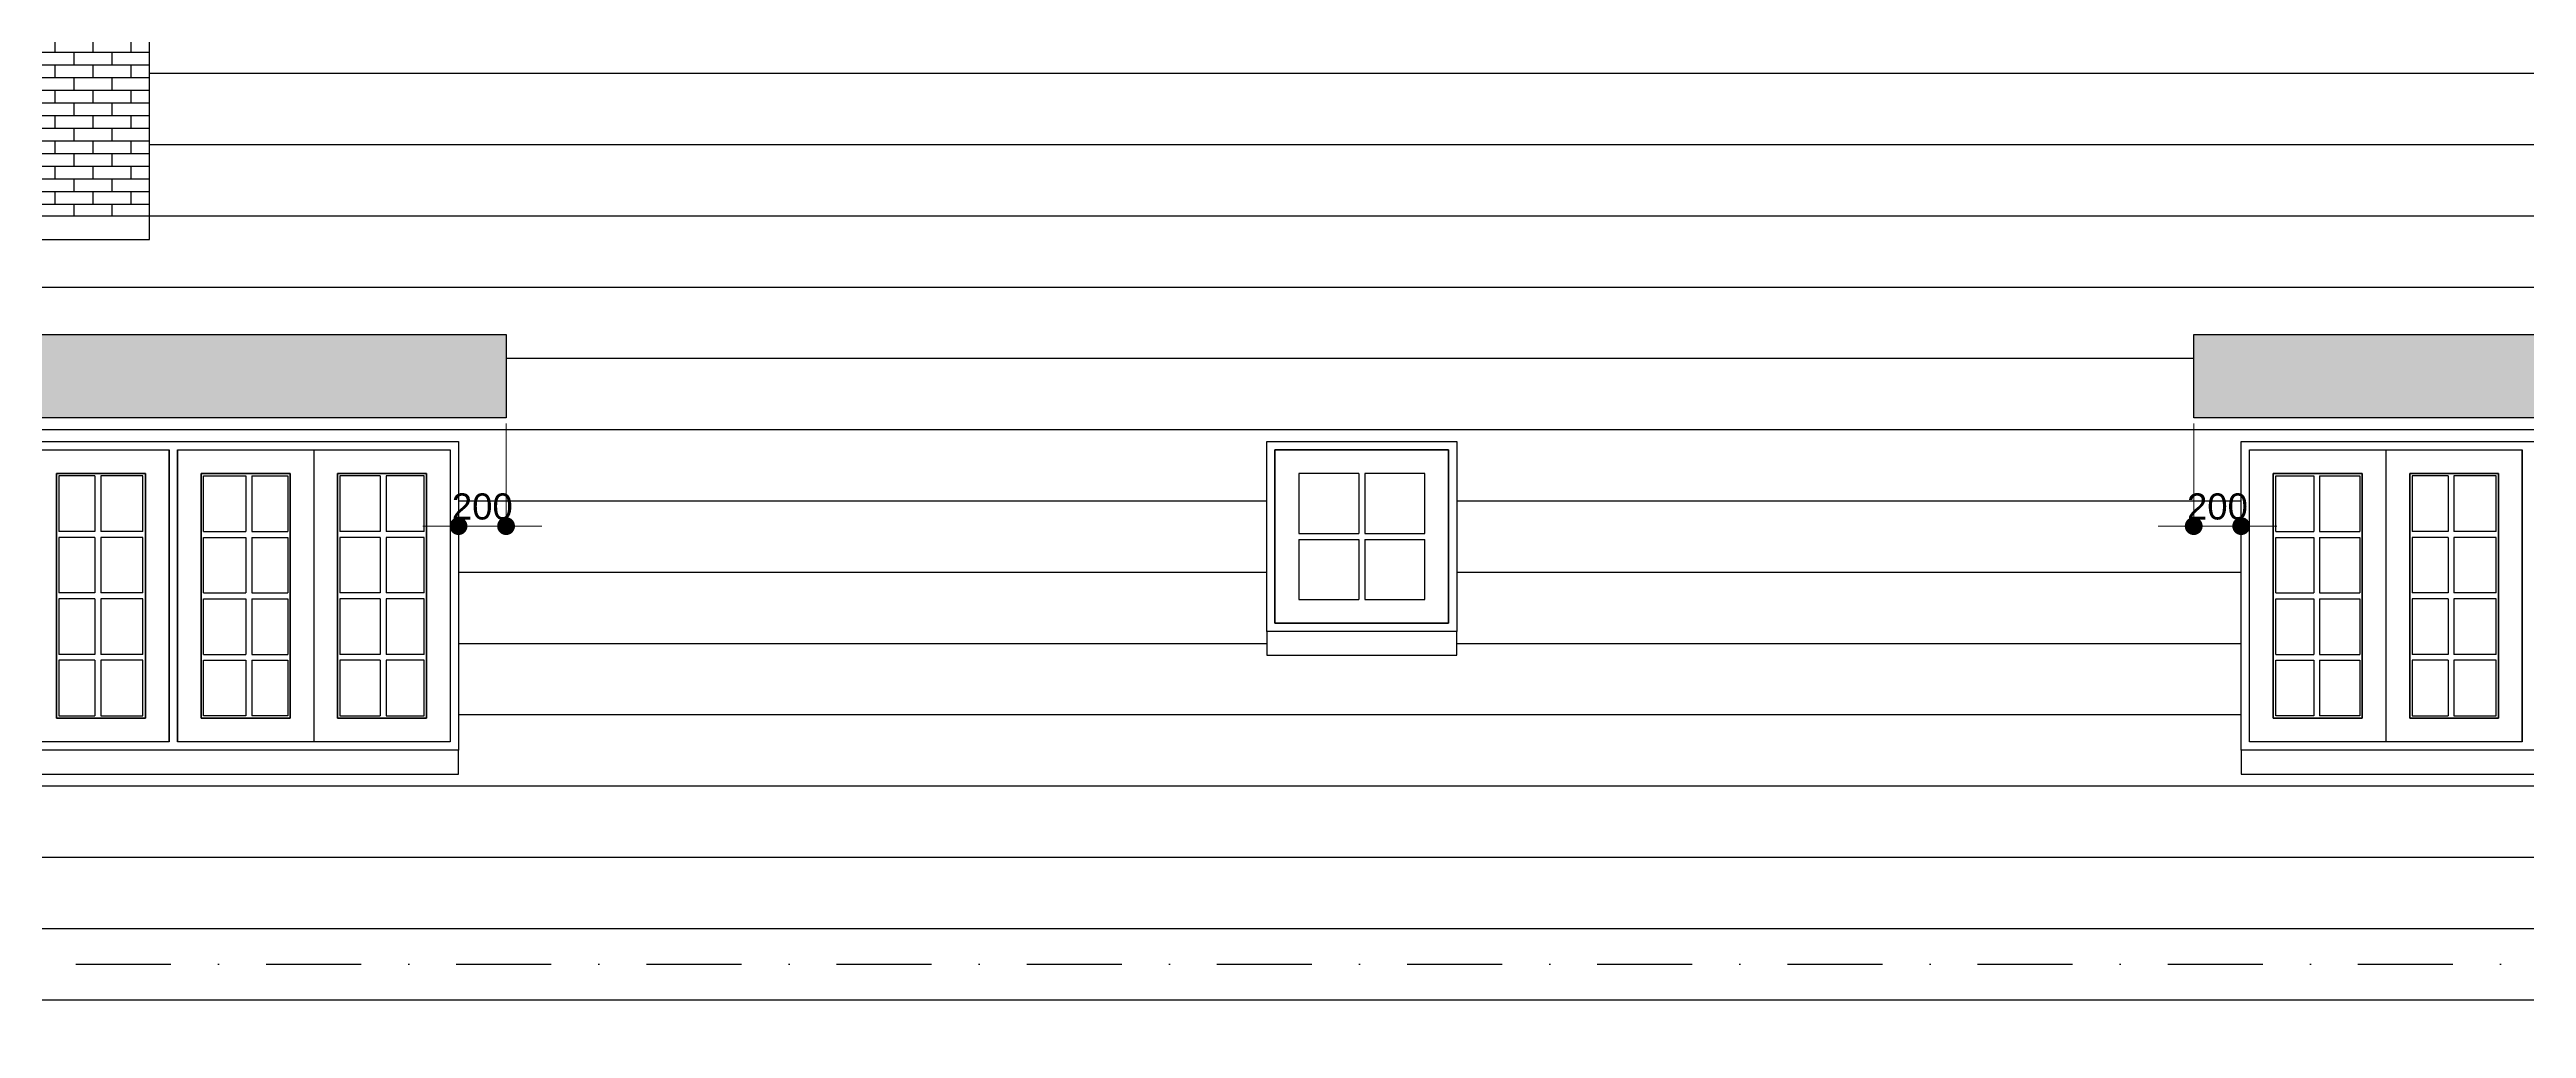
# Model space of a CAD drawing. Header units: millimetres. Extents: x -257631 to 60726, y -119421 to -4977.
# Drawn here: x -30926 to -10085, y -26035 to -17793 of the extents above; entities that cross this region are included whole.
import ezdxf

# ---------------------------------------------------------------- set-up
doc = ezdxf.new("R2010")
doc.units = ezdxf.units.MM
doc.header["$LTSCALE"] = 400
doc.header["$MEASUREMENT"] = 0
doc.header["$PDMODE"] = 35
doc.linetypes.add('DASHDOTX2', pattern=[2, 1, -0.5, 0, -0.5])
for name, color, linetype in [('HACTH', 8, 'Continuous'), ('net 2', 7, 'Continuous'), ('net 3', 144, 'Continuous')]:
    doc.layers.add(name, color=color, linetype=linetype)
doc.styles.add('VNI-AVO', font='vhelven.ttf', dxfattribs={"height": 220})
doc.dimstyles.new('style-50', dxfattribs={"dimscale": 0, "dimtxt": 2.3, "dimasz": 150, "dimexe": 50, "dimexo": 50, "dimgap": 50, "dimtad": 1, "dimdec": 0, "dimlfac": 0.5, "dimzin": 9, "dimtxsty": 'VNI-AVO', "dimblk": 'DOT', "dimcen": 0, "dimdle": 150, "dimclrd": 146, "dimclre": 146, "dimclrt": 7, "dimadec": 0, "dimazin": 0, "dimtfac": 1, "dimtdec": 0, "dimtix": 1, "dimtmove": 2, "dimatfit": 3, "dimfxl": 0, "dimlwd": 13, "dimlwe": 13, "dimarcsym": 0})

# ---------------------------------------------------------------- blocks, each defined once
blk = doc.blocks.new('_Dot')
at = {"color": 0, "linetype": 'ByBlock', "lineweight": -2}
blk.add_line((-0.5, 0), (-1, 0), dxfattribs=at)
at = {"color": 0, "linetype": 'ByBlock', "lineweight": 100, "const_width": 0.5}
blk.add_lwpolyline([(-0.25, 0, 1), (0.25, 0, 1)], format="xyb", close=True, dxfattribs=at)
blk = doc.blocks.new('*D547')
at = {"layer": 'Defpoints', "color": 0}
for p in [(215497, 117797), (215897, 117597), (215897, 116884)]:
    blk.add_point(p, dxfattribs=at)
at = {"layer": 'net 2', "color": 146, "lineweight": 13}
for p, q in [((215497, 117747), (215497, 116834)), ((215897, 117547), (215897, 116834)), ((215347, 116884), (215197, 116884)), ((215497, 116884), (215897, 116884)), ((216047, 116884), (216197, 116884))]:
    blk.add_line(p, q, dxfattribs=at)
at = {"layer": 'net 2', "color": 146, "lineweight": 13, "xscale": 150, "yscale": 150, "zscale": 150}
blk.add_blockref('_Dot', (215497, 116884), dxfattribs=at)
at = {"layer": 'net 2', "color": 146, "lineweight": 13, "xscale": 150, "yscale": 150, "zscale": 150, "rotation": 180}
blk.add_blockref('_Dot', (215897, 116884), dxfattribs=at)
at = {"layer": 'net 2', "color": 7, "insert": (215697, 117048), "char_height": 220, "attachment_point": 5, "style": 'VNI-AVO'}
blk.add_mtext('200', dxfattribs=at)
blk = doc.blocks.new('*D540')
at = {"layer": 'Defpoints', "color": 0}
for p in [(201297, 117797), (200897, 117597), (200897, 116884)]:
    blk.add_point(p, dxfattribs=at)
at = {"layer": 'net 2', "color": 146, "lineweight": 13}
for p, q in [((200897, 117547), (200897, 116834)), ((201297, 117747), (201297, 116834)), ((200747, 116884), (200597, 116884)), ((201297, 116884), (200897, 116884)), ((201447, 116884), (201597, 116884))]:
    blk.add_line(p, q, dxfattribs=at)
at = {"layer": 'net 2', "color": 146, "lineweight": 13, "xscale": 150, "yscale": 150, "zscale": 150}
blk.add_blockref('_Dot', (200897, 116884), dxfattribs=at)
at = {"layer": 'net 2', "color": 146, "lineweight": 13, "xscale": 150, "yscale": 150, "zscale": 150, "rotation": 180}
blk.add_blockref('_Dot', (201297, 116884), dxfattribs=at)
at = {"layer": 'net 2', "color": 7, "insert": (201097, 117048), "char_height": 220, "attachment_point": 5, "style": 'VNI-AVO'}
blk.add_mtext('200', dxfattribs=at)

msp = doc.modelspace()

# ---------------------------------------------------------------- hatches: boundary and pattern name
at = {"layer": 'HACTH'}
h = msp.add_hatch(dxfattribs=at)
h.set_pattern_fill('AR-RSHKE,_O', color=256, scale=40)
h.set_pattern_definition([(0, (0, 0), (1020, 480), [240, -200, 280, -120, 360, -160]), (0, (240, 20), (1020, 480), [200, -760, 160, -240]), (0, (720, -30), (1020, 480), [120, -1240]), (90, (0, 0), (-340, 480), [460, -1460]), (90, (240, 0), (-340, 480), [450, -1470]), (90, (440, 0), (-340, 480), [420, -1500]), (90, (720, -30), (-340, 480), [460, -1460]), (90, (840, -30), (-340, 480), [460, -1460]), (90, (1200, 0), (-340, 480), [440, -1480])])
h.paths.add_polyline_path([(-22684.9, -13892.8), (-27084.9, -13892.8), (-27084.9, -14592.8), (-22684.9, -14592.8)])
h.paths.add_polyline_path([(-10284.9, -13892.8), (-14684.9, -13892.8), (-14684.9, -14592.8), (-10284.9, -14592.8)])
h.paths.add_polyline_path([(-27084.9, -20192.8), (-32684.9, -20192.8), (-32684.9, -20892.8), (-27084.9, -20892.8)])
h.paths.add_polyline_path([(-7284.9, -20192.8), (-12884.9, -20192.8), (-12884.9, -20892.8), (-7284.9, -20892.8)])
h.paths.add_polyline_path([(-7284.9, -26492.8), (-22684.9, -26492.8), (-22684.9, -27192.8), (-7284.9, -27192.8)])
h.paths.add_polyline_path([(-29234.9, -26492.8), (-32434.9, -26492.8), (-32434.9, -27192.8), (-29234.9, -27192.8)])
h = msp.add_hatch(dxfattribs=at)
h.set_pattern_fill('AR-BRSTD,_O', color=256, scale=40)
h.set_pattern_definition([(0, (0, 0), (0, 106.68), []), (90, (0, 0), (-160, 106.68), [106.68, -106.68])])
h.paths.add_polyline_path([(-33784.9, -19192.8), (-30084.9, -19192.8), (-30084.9, -16992.8), (-33784.9, -16992.8)])

# ---------------------------------------------------------------- linework, layer by layer
at = {"layer": 'HACTH', "linetype": 'DASHDOTX2', "ltscale": 2}
for p, q in [((-38704.8, -19192.8), (3784.9, -19192.8)), ((-38704.8, -25492.8), (3784.9, -25492.8))]:
    msp.add_line(p, q, dxfattribs=at)
at = {"layer": 'net 3'}
for p, q in [((-30084.9, -19392.8), (-30084.9, -14292.8)), ((-30084.9, -17992.8), (-3963.3, -17992.8)), ((-30084.9, -18592.8), (-2924.1, -18592.8)), ((-34084.9, -19192.8), (-2284.9, -19192.8)), ((-34084.9, -19392.8), (-30084.9, -19392.8)), ((-33884.9, -19792.8), (-5284.9, -19792.8)), ((-27084.9, -20392.8), (-12884.9, -20392.8)), ((-33884.9, -20992.8), (-5284.9, -20992.8)), ((-27084.9, -20892.8), (-32684.9, -20892.8)), ((-7284.9, -20892.8), (-12884.9, -20892.8)), ((-28702.4, -21162.8), (-28702.4, -23622.8)), ((-27484.9, -21092.8), (-27484.9, -23692.8)), ((-11267.4, -21162.8), (-11267.4, -23622.8)), ((-30544.9, -21382.8), (-30544.9, -21850.3)), ((-30494.9, -21382.8), (-30494.9, -21850.3)), ((-29274.9, -21382.8), (-29274.9, -21850.3)), ((-29224.9, -21382.8), (-29224.9, -21850.3)), ((-28144.9, -21382.8), (-28144.9, -21850.3)), ((-28094.9, -21382.8), (-28094.9, -21850.3)), ((-19909.9, -21362.8), (-19909.9, -21867.8)), ((-19859.9, -21362.8), (-19859.9, -21867.8)), ((-11874.9, -21382.8), (-11874.9, -21850.3)), ((-11824.9, -21382.8), (-11824.9, -21850.3)), ((-10744.9, -21382.8), (-10744.9, -21850.3)), ((-10694.9, -21382.8), (-10694.9, -21850.3)), ((-27484.9, -21592.8), (-20684.9, -21592.8)), ((-19084.9, -21592.8), (-12484.9, -21592.8)), ((-30544.9, -21850.3), (-30847.4, -21850.3)), ((-30139.9, -21850.3), (-30494.9, -21850.3)), ((-29629.9, -21850.3), (-29274.9, -21850.3)), ((-29224.9, -21850.3), (-28922.4, -21850.3)), ((-28144.9, -21850.3), (-28482.4, -21850.3)), ((-27774.9, -21850.3), (-28094.9, -21850.3)), ((-20414.9, -21867.8), (-19909.9, -21867.8)), ((-19859.9, -21867.8), (-19354.9, -21867.8)), ((-12194.9, -21850.3), (-11874.9, -21850.3)), ((-11824.9, -21850.3), (-11487.4, -21850.3)), ((-10744.9, -21850.3), (-11047.4, -21850.3)), ((-10339.9, -21850.3), (-10694.9, -21850.3)), ((-30544.9, -21900.3), (-30847.4, -21900.3)), ((-30544.9, -21900.3), (-30544.9, -22367.8)), ((-30494.9, -21900.3), (-30494.9, -22367.8)), ((-30139.9, -21900.3), (-30494.9, -21900.3)), ((-29629.9, -21900.3), (-29274.9, -21900.3)), ((-29274.9, -21900.3), (-29274.9, -22367.8)), ((-29224.9, -21900.3), (-28922.4, -21900.3)), ((-29224.9, -21900.3), (-29224.9, -22367.8)), ((-28144.9, -21900.3), (-28482.4, -21900.3)), ((-28144.9, -21900.3), (-28144.9, -22367.8)), ((-28094.9, -21900.3), (-28094.9, -22367.8)), ((-27774.9, -21900.3), (-28094.9, -21900.3)), ((-20414.9, -21917.8), (-19909.9, -21917.8)), ((-19909.9, -21917.8), (-19909.9, -22422.8)), ((-19859.9, -21917.8), (-19354.9, -21917.8)), ((-19859.9, -21917.8), (-19859.9, -22422.8)), ((-12194.9, -21900.3), (-11874.9, -21900.3)), ((-11874.9, -21900.3), (-11874.9, -22367.8)), ((-11824.9, -21900.3), (-11824.9, -22367.8)), ((-11824.9, -21900.3), (-11487.4, -21900.3)), ((-10744.9, -21900.3), (-11047.4, -21900.3)), ((-10744.9, -21900.3), (-10744.9, -22367.8)), ((-10339.9, -21900.3), (-10694.9, -21900.3)), ((-10694.9, -21900.3), (-10694.9, -22367.8)), ((-27484.9, -22192.8), (-20684.9, -22192.8)), ((-19084.9, -22192.8), (-12484.9, -22192.8)), ((-30544.9, -22367.8), (-30847.4, -22367.8)), ((-30544.9, -22417.8), (-30847.4, -22417.8)), ((-30544.9, -22417.8), (-30544.9, -22885.3)), ((-30139.9, -22367.8), (-30494.9, -22367.8)), ((-30494.9, -22417.8), (-30494.9, -22885.3)), ((-30139.9, -22417.8), (-30494.9, -22417.8)), ((-29629.9, -22367.8), (-29274.9, -22367.8)), ((-29629.9, -22417.8), (-29274.9, -22417.8)), ((-29274.9, -22417.8), (-29274.9, -22885.3)), ((-29224.9, -22367.8), (-28922.4, -22367.8)), ((-29224.9, -22417.8), (-28922.4, -22417.8)), ((-29224.9, -22417.8), (-29224.9, -22885.3)), ((-28144.9, -22367.8), (-28482.4, -22367.8)), ((-28144.9, -22417.8), (-28482.4, -22417.8)), ((-28144.9, -22417.8), (-28144.9, -22885.3)), ((-27774.9, -22367.8), (-28094.9, -22367.8)), ((-28094.9, -22417.8), (-28094.9, -22885.3)), ((-27774.9, -22417.8), (-28094.9, -22417.8)), ((-12194.9, -22367.8), (-11874.9, -22367.8)), ((-12194.9, -22417.8), (-11874.9, -22417.8)), ((-11874.9, -22417.8), (-11874.9, -22885.3)), ((-11824.9, -22367.8), (-11487.4, -22367.8)), ((-11824.9, -22417.8), (-11824.9, -22885.3)), ((-11824.9, -22417.8), (-11487.4, -22417.8)), ((-10744.9, -22367.8), (-11047.4, -22367.8)), ((-10744.9, -22417.8), (-11047.4, -22417.8)), ((-10744.9, -22417.8), (-10744.9, -22885.3)), ((-10339.9, -22367.8), (-10694.9, -22367.8)), ((-10339.9, -22417.8), (-10694.9, -22417.8)), ((-10694.9, -22417.8), (-10694.9, -22885.3)), ((-30544.9, -22885.3), (-30847.4, -22885.3)), ((-30139.9, -22885.3), (-30494.9, -22885.3)), ((-29629.9, -22885.3), (-29274.9, -22885.3)), ((-29224.9, -22885.3), (-28922.4, -22885.3)), ((-28144.9, -22885.3), (-28482.4, -22885.3)), ((-27774.9, -22885.3), (-28094.9, -22885.3)), ((-27484.9, -22792.8), (-20684.9, -22792.8)), ((-19084.9, -22792.8), (-12484.9, -22792.8)), ((-12194.9, -22885.3), (-11874.9, -22885.3)), ((-11824.9, -22885.3), (-11487.4, -22885.3)), ((-10744.9, -22885.3), (-11047.4, -22885.3)), ((-10339.9, -22885.3), (-10694.9, -22885.3)), ((-30544.9, -22935.3), (-30847.4, -22935.3)), ((-30544.9, -22935.3), (-30544.9, -23402.8)), ((-30494.9, -22935.3), (-30494.9, -23402.8)), ((-30139.9, -22935.3), (-30494.9, -22935.3)), ((-29629.9, -22935.3), (-29274.9, -22935.3)), ((-29274.9, -22935.3), (-29274.9, -23402.8)), ((-29224.9, -22935.3), (-28922.4, -22935.3)), ((-29224.9, -22935.3), (-29224.9, -23402.8)), ((-28144.9, -22935.3), (-28482.4, -22935.3)), ((-28144.9, -22935.3), (-28144.9, -23402.8)), ((-28094.9, -22935.3), (-28094.9, -23402.8)), ((-27774.9, -22935.3), (-28094.9, -22935.3)), ((-12194.9, -22935.3), (-11874.9, -22935.3)), ((-11874.9, -22935.3), (-11874.9, -23402.8)), ((-11824.9, -22935.3), (-11824.9, -23402.8)), ((-11824.9, -22935.3), (-11487.4, -22935.3)), ((-10744.9, -22935.3), (-11047.4, -22935.3)), ((-10744.9, -22935.3), (-10744.9, -23402.8)), ((-10339.9, -22935.3), (-10694.9, -22935.3)), ((-10694.9, -22935.3), (-10694.9, -23402.8)), ((-27484.9, -23392.8), (-12484.9, -23392.8)), ((-33884.9, -23992.8), (-5284.9, -23992.8)), ((-33884.9, -24592.8), (-5284.9, -24592.8)), ((-33884.9, -25192.8), (-5284.9, -25192.8)), ((-33884.9, -25792.8), (-5284.9, -25792.8))]:
    msp.add_line(p, q, dxfattribs=at)
for points in [[(-32684.9, -20892.8), (-32684.9, -20192.8), (-27084.9, -20192.8), (-27084.9, -20892.8)], [(-12884.9, -20892.8), (-12884.9, -20192.8), (-7284.9, -20192.8), (-7284.9, -20892.8)], [(-27484.9, -23692.8), (-32284.9, -23692.8), (-32284.9, -21092.8), (-27484.9, -21092.8)], [(-29919.9, -23622.8), (-29919.9, -21162.8)], [(-29849.9, -21162.8), (-29849.9, -23622.8)], [(-7684.9, -23692.8), (-12484.9, -23692.8), (-12484.9, -21092.8), (-7684.9, -21092.8)], [(-10119.9, -23622.8), (-10119.9, -21162.8)], [(-30544.9, -21382.8), (-30847.4, -21382.8), (-30847.4, -21850.3)], [(-30139.9, -21850.3), (-30139.9, -21382.8), (-30494.9, -21382.8)], [(-29629.9, -21850.3), (-29629.9, -21382.8), (-29274.9, -21382.8)], [(-29224.9, -21382.8), (-28922.4, -21382.8), (-28922.4, -21850.3)], [(-28144.9, -21382.8), (-28482.4, -21382.8), (-28482.4, -21850.3)], [(-27774.9, -21850.3), (-27774.9, -21382.8), (-28094.9, -21382.8)], [(-19909.9, -21362.8), (-20414.9, -21362.8), (-20414.9, -21867.8)], [(-19354.9, -21867.8), (-19354.9, -21362.8), (-19859.9, -21362.8)], [(-12194.9, -21850.3), (-12194.9, -21382.8), (-11874.9, -21382.8)], [(-11824.9, -21382.8), (-11487.4, -21382.8), (-11487.4, -21850.3)], [(-10744.9, -21382.8), (-11047.4, -21382.8), (-11047.4, -21850.3)], [(-10339.9, -21850.3), (-10339.9, -21382.8), (-10694.9, -21382.8)], [(-30847.4, -21900.3), (-30847.4, -22367.8)], [(-30139.9, -22367.8), (-30139.9, -21900.3)], [(-29629.9, -22367.8), (-29629.9, -21900.3)], [(-28922.4, -21900.3), (-28922.4, -22367.8)], [(-28482.4, -21900.3), (-28482.4, -22367.8)], [(-27774.9, -22367.8), (-27774.9, -21900.3)], [(-20414.9, -21917.8), (-20414.9, -22422.8), (-19909.9, -22422.8)], [(-19859.9, -22422.8), (-19354.9, -22422.8), (-19354.9, -21917.8)], [(-12194.9, -22367.8), (-12194.9, -21900.3)], [(-11487.4, -21900.3), (-11487.4, -22367.8)], [(-11047.4, -21900.3), (-11047.4, -22367.8)], [(-10339.9, -22367.8), (-10339.9, -21900.3)], [(-30847.4, -22417.8), (-30847.4, -22885.3)], [(-30139.9, -22885.3), (-30139.9, -22417.8)], [(-29629.9, -22885.3), (-29629.9, -22417.8)], [(-28922.4, -22417.8), (-28922.4, -22885.3)], [(-28482.4, -22417.8), (-28482.4, -22885.3)], [(-27774.9, -22885.3), (-27774.9, -22417.8)], [(-12194.9, -22885.3), (-12194.9, -22417.8)], [(-11487.4, -22417.8), (-11487.4, -22885.3)], [(-11047.4, -22417.8), (-11047.4, -22885.3)], [(-10339.9, -22885.3), (-10339.9, -22417.8)], [(-20684.9, -22692.8), (-20684.9, -22892.8), (-19084.9, -22892.8), (-19084.9, -22692.8)], [(-30847.4, -22935.3), (-30847.4, -23402.8), (-30544.9, -23402.8)], [(-30494.9, -23402.8), (-30139.9, -23402.8), (-30139.9, -22935.3)], [(-29274.9, -23402.8), (-29629.9, -23402.8), (-29629.9, -22935.3)], [(-28922.4, -22935.3), (-28922.4, -23402.8), (-29224.9, -23402.8)], [(-28482.4, -22935.3), (-28482.4, -23402.8), (-28144.9, -23402.8)], [(-28094.9, -23402.8), (-27774.9, -23402.8), (-27774.9, -22935.3)], [(-11874.9, -23402.8), (-12194.9, -23402.8), (-12194.9, -22935.3)], [(-11487.4, -22935.3), (-11487.4, -23402.8), (-11824.9, -23402.8)], [(-11047.4, -22935.3), (-11047.4, -23402.8), (-10744.9, -23402.8)], [(-10694.9, -23402.8), (-10339.9, -23402.8), (-10339.9, -22935.3)], [(-32284.9, -23692.8), (-32284.9, -23892.8), (-27484.9, -23892.8), (-27484.9, -23692.8)], [(-12484.9, -23692.8), (-12484.9, -23892.8), (-7684.9, -23892.8), (-7684.9, -23692.8)]]:
    msp.add_lwpolyline(points, dxfattribs=at)
for points in [[(-32214.9, -21162.8), (-29919.9, -21162.8), (-29919.9, -23622.8), (-32214.9, -23622.8)], [(-29849.9, -21162.8), (-27554.9, -21162.8), (-27554.9, -23622.8), (-29849.9, -23622.8)], [(-20684.9, -21092.8), (-19084.9, -21092.8), (-19084.9, -22692.8), (-20684.9, -22692.8)], [(-20614.9, -21162.8), (-19154.9, -21162.8), (-19154.9, -22622.8), (-20614.9, -22622.8)], [(-19154.9, -21162.8), (-20614.9, -21162.8), (-20614.9, -22622.8), (-19154.9, -22622.8)], [(-19154.9, -21162.8), (-19154.9, -21162.8), (-19154.9, -22622.8), (-19154.9, -22622.8)], [(-12414.9, -21162.8), (-10119.9, -21162.8), (-10119.9, -23622.8), (-12414.9, -23622.8)], [(-30119.9, -21362.8), (-30867.4, -21362.8), (-30867.4, -23422.8), (-30119.9, -23422.8)], [(-30867.4, -21362.8), (-30119.9, -21362.8), (-30119.9, -23422.8), (-30867.4, -23422.8)], [(-28902.4, -21362.8), (-29649.9, -21362.8), (-29649.9, -23422.8), (-28902.4, -23422.8)], [(-29649.9, -21362.8), (-28902.4, -21362.8), (-28902.4, -23422.8), (-29649.9, -23422.8)], [(-27754.9, -21362.8), (-28502.4, -21362.8), (-28502.4, -23422.8), (-27754.9, -23422.8)], [(-28502.4, -21362.8), (-27754.9, -21362.8), (-27754.9, -23422.8), (-28502.4, -23422.8)], [(-12214.9, -21362.8), (-11467.4, -21362.8), (-11467.4, -23422.8), (-12214.9, -23422.8)], [(-11467.4, -21362.8), (-12214.9, -21362.8), (-12214.9, -23422.8), (-11467.4, -23422.8)], [(-11067.4, -21362.8), (-10319.9, -21362.8), (-10319.9, -23422.8), (-11067.4, -23422.8)], [(-10319.9, -21362.8), (-11067.4, -21362.8), (-11067.4, -23422.8), (-10319.9, -23422.8)]]:
    msp.add_lwpolyline(points, close=True, dxfattribs=at)

# ---------------------------------------------------------------- dimensions: what is measured, and where the dimension line sits
at = {"layer": 'net 2'}
dim = msp.add_linear_dim(base=(-27484.9, -21805.1), p1=(-27084.9, -20892.8), p2=(-27484.9, -21092.8), dimstyle='style-50', override={"dimscale": 1}, dxfattribs=at)
dim.commit()
dim.dimension.update_dxf_attribs({"geometry": '*D540', "text_midpoint": (-27284.9, -21642), "insert": (-228381.8, -138689.6)})
dim = msp.add_linear_dim(base=(-12484.9, -21805.1), p1=(-12884.9, -20892.8), p2=(-12484.9, -21092.8), angle=180, dimstyle='style-50', override={"dimscale": 1}, dxfattribs=at)
dim.commit()
dim.dimension.update_dxf_attribs({"geometry": '*D547', "text_midpoint": (-12684.9, -21642), "insert": (-228381.8, -138689.6)})

doc.saveas('drawing.dxf')
